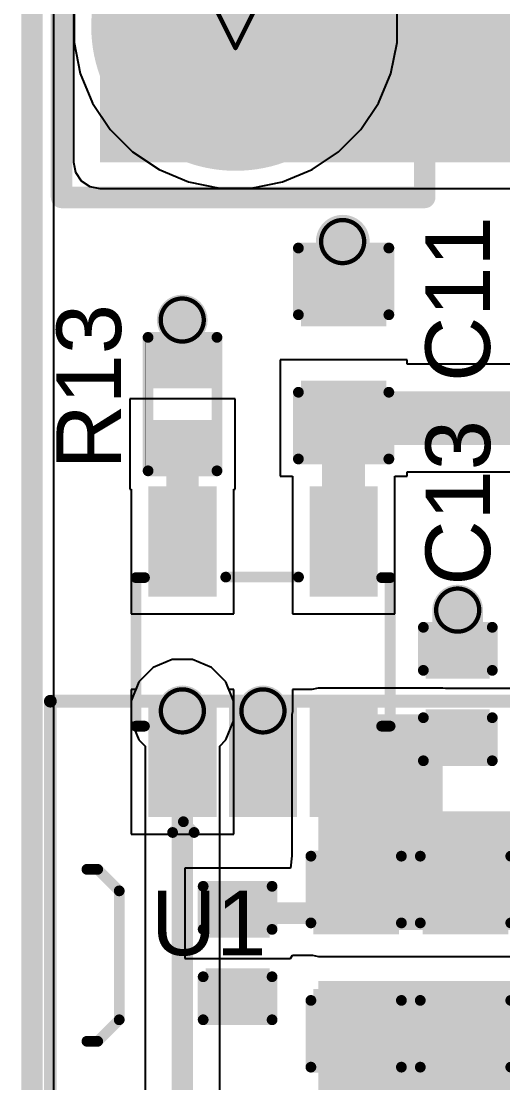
# Model space of a CAD drawing. Header units: inches. Extents: x -46 to 312, y 0 to 111.
# Drawn here: x -44.13 to -38.45, y 6.45 to 18.97 of the extents above; entities that cross this region are included whole.
import ezdxf

# ---------------------------------------------------------------- set-up
doc = ezdxf.new("R2010")
doc.units = ezdxf.units.IN
for name, color, linetype in [('Board Outline', 216, 'Continuous'), ('Bottom Layer', 5, 'Continuous'), ('Bottom Overlay', 54, 'Continuous'), ('Bottom Solder', 6, 'Continuous'), ('Drill Drawing', 1, 'Continuous'), ('Multi-Layer', 9, 'Continuous'), ('Pad Holes', 156, 'Continuous'), ('Top Layer', 1, 'Continuous'), ('Top Overlay', 2, 'Continuous'), ('Top Paste', 8, 'Continuous'), ('Top Solder', 216, 'Continuous'), ('Via Holes', 16, 'Continuous')]:
    doc.layers.add(name, color=color, linetype=linetype)
doc.styles.add('Arial', font='', dxfattribs={"height": 0.2})
doc.styles.get('Arial').set_extended_font_data('Arial')

# ---------------------------------------------------------------- blocks, each defined once
blk = doc.blocks.new('C___0603_19')
at = {"layer": 'Top Layer'}
for points in [[(-0.3809999999999999, 0.4445), (-0.3809999999999999, -0.4445), (-1.143, -0.4445), (-1.143, 0.4445)], [(1.143, 0.4445), (1.143, -0.4445), (0.3809999999999999, -0.4445), (0.3809999999999999, 0.4445)]]:
    blk.add_hatch(color=1, dxfattribs=at).paths.add_polyline_path(points)
at = {"layer": 'Top Paste'}
for points in [[(-0.3809999999999999, 0.4445), (-0.3809999999999999, -0.4445), (-1.143, -0.4445), (-1.143, 0.4445)], [(1.143, 0.4445), (1.143, -0.4445), (0.3809999999999999, -0.4445), (0.3809999999999999, 0.4445)]]:
    blk.add_hatch(color=8, dxfattribs=at).paths.add_polyline_path(points)
at = {"layer": 'Top Solder'}
for points in [[(-0.3210001199999999, 0.50449988), (-0.3210001199999999, -0.50449988), (-1.20299988, -0.50449988), (-1.20299988, 0.50449988)], [(1.20299988, 0.50449988), (1.20299988, -0.50449988), (0.3210001199999999, -0.50449988), (0.3210001199999999, 0.50449988)]]:
    blk.add_hatch(color=216, dxfattribs=at).paths.add_polyline_path(points)
at = {"layer": 'Top Overlay'}
for points in [[(-1.2446, 0.5334, 0.127, 0.127, 0), (-0.4571999999999999, 0.5334, 0.127, 0.127, 0)], [(-1.2446, 0.5334, 0.127, 0.127, 0), (-1.2446, -0.5334, 0.127, 0.127, 0)], [(0.4571999999999999, 0.5334, 0.127, 0.127, 0), (1.2446, 0.5334, 0.127, 0.127, 0)], [(1.2446, 0.5334, 0.127, 0.127, 0), (1.2446, -0.5334, 0.127, 0.127, 0)], [(-1.2446, -0.5334, 0.127, 0.127, 0), (-0.4571999999999999, -0.5334, 0.127, 0.127, 0)], [(0.4571999999999999, -0.5334, 0.127, 0.127, 0), (1.2446, -0.5334, 0.127, 0.127, 0)]]:
    blk.add_lwpolyline(points, format="xyseb", dxfattribs=at)
for points in [[(-1.27635, 0.5334, 0.0635, 0.0635, 1), (-1.21285, 0.5334, 0.0635, 0.0635, 1)], [(-1.27635, 0.5334, 0.0635, 0.0635, 1), (-1.21285, 0.5334, 0.0635, 0.0635, 1)], [(-0.4889499999999999, 0.5334, 0.0635, 0.0635, 1), (-0.42545, 0.5334, 0.0635, 0.0635, 1)], [(0.42545, 0.5334, 0.0635, 0.0635, 1), (0.4889499999999999, 0.5334, 0.0635, 0.0635, 1)], [(1.21285, 0.5334, 0.0635, 0.0635, 1), (1.27635, 0.5334, 0.0635, 0.0635, 1)], [(1.21285, 0.5334, 0.0635, 0.0635, 1), (1.27635, 0.5334, 0.0635, 0.0635, 1)], [(-1.27635, -0.5334, 0.0635, 0.0635, 1), (-1.21285, -0.5334, 0.0635, 0.0635, 1)], [(-1.27635, -0.5334, 0.0635, 0.0635, 1), (-1.21285, -0.5334, 0.0635, 0.0635, 1)], [(-0.4889499999999999, -0.5334, 0.0635, 0.0635, 1), (-0.42545, -0.5334, 0.0635, 0.0635, 1)], [(0.42545, -0.5334, 0.0635, 0.0635, 1), (0.4889499999999999, -0.5334, 0.0635, 0.0635, 1)], [(1.21285, -0.5334, 0.0635, 0.0635, 1), (1.27635, -0.5334, 0.0635, 0.0635, 1)], [(1.21285, -0.5334, 0.0635, 0.0635, 1), (1.27635, -0.5334, 0.0635, 0.0635, 1)]]:
    blk.add_lwpolyline(points, format="xyseb", close=True, dxfattribs=at)
blk = doc.blocks.new('R___0402_38')
at = {"layer": 'Top Layer'}
for points in [[(-0.6985, -0.3175), (-0.6985, 0.3174999999999999), (-0.2413000000000001, 0.3175), (-0.2412999999999999, -0.3174999999999999)], [(0.2413000000000001, -0.3175), (0.2412999999999999, 0.3174999999999999), (0.6985, 0.3175), (0.6985, -0.3174999999999999)]]:
    blk.add_hatch(color=1, dxfattribs=at).paths.add_polyline_path(points)
at = {"layer": 'Top Paste'}
for points in [[(-0.6985, -0.3175), (-0.6985, 0.3174999999999999), (-0.2413000000000001, 0.3175), (-0.2412999999999999, -0.3174999999999999)], [(0.2413000000000001, -0.3175), (0.2412999999999999, 0.3174999999999999), (0.6985, 0.3175), (0.6985, -0.3174999999999999)]]:
    blk.add_hatch(color=8, dxfattribs=at).paths.add_polyline_path(points)
at = {"layer": 'Top Solder'}
for points in [[(-0.75350116, -0.3725011600000001), (-0.75350116, 0.3725011599999999), (-0.18629884, 0.3725011600000001), (-0.1862988399999999, -0.3725011599999999)], [(0.18629884, -0.3725011600000001), (0.1862988399999999, 0.3725011599999999), (0.75350116, 0.3725011600000001), (0.75350116, -0.3725011599999999)]]:
    blk.add_hatch(color=216, dxfattribs=at).paths.add_polyline_path(points)
at = {"layer": 'Top Overlay'}
for points in [[(-0.7874, -0.4064, 0.127, 0.127, 0), (-0.7874, 0.4064, 0.127, 0.127, 0)], [(0.7874, 0.4064, 0.127, 0.127, 0), (-0.7874, 0.4064, 0.127, 0.127, 0)], [(0.7874, -0.4064, 0.127, 0.127, 0), (0.7874, 0.4064, 0.127, 0.127, 0)], [(0.7874, -0.4064, 0.127, 0.127, 0), (-0.7874, -0.4064, 0.127, 0.127, 0)], [(0.8128, -0.4318, 0.0032258, 0.0032258, 0), (-0.8128, -0.4318, 0.0032258, 0.0032258, 0)]]:
    blk.add_lwpolyline(points, format="xyseb", dxfattribs=at)
for points in [[(-0.8191499999999999, 0.4064, 0.0635, 0.0635, 1), (-0.7556499999999999, 0.4064, 0.0635, 0.0635, 1)], [(-0.8191499999999999, 0.4064, 0.0635, 0.0635, 1), (-0.7556499999999999, 0.4064, 0.0635, 0.0635, 1)], [(0.7556499999999999, 0.4064, 0.0635, 0.0635, 1), (0.8191499999999999, 0.4064, 0.0635, 0.0635, 1)], [(0.7556499999999999, 0.4064, 0.0635, 0.0635, 1), (0.8191499999999999, 0.4064, 0.0635, 0.0635, 1)], [(-0.8191499999999999, -0.4064, 0.0635, 0.0635, 1), (-0.7556499999999999, -0.4064, 0.0635, 0.0635, 1)], [(-0.8191499999999999, -0.4064, 0.0635, 0.0635, 1), (-0.7556499999999999, -0.4064, 0.0635, 0.0635, 1)], [(0.7556499999999999, -0.4064, 0.0635, 0.0635, 1), (0.8191499999999999, -0.4064, 0.0635, 0.0635, 1)], [(0.7556499999999999, -0.4064, 0.0635, 0.0635, 1), (0.8191499999999999, -0.4064, 0.0635, 0.0635, 1)], [(-0.81360518, -0.4318, 0.0016129, 0.0016129, 1), (-0.8119948199999999, -0.4318, 0.0016129, 0.0016129, 1)], [(0.8119948199999999, -0.4318, 0.0016129, 0.0016129, 1), (0.81360518, -0.4318, 0.0016129, 0.0016129, 1)]]:
    blk.add_lwpolyline(points, format="xyseb", close=True, dxfattribs=at)
blk = doc.blocks.new('T__H____T____P______3_7___D_____6________54')
at = {"layer": 'Bottom Layer'}
h = blk.add_hatch(color=5, dxfattribs=at)
edge = h.paths.add_edge_path()
edge.add_arc((0, 0), 1.59999934, 0, 360)
h = blk.add_hatch(color=5, dxfattribs=at)
edge = h.paths.add_edge_path()
edge.add_arc((5.00000016, 0), 1.59999934, 0, 360)
at = {"layer": 'Bottom Solder'}
h = blk.add_hatch(color=6, dxfattribs=at)
edge = h.paths.add_edge_path()
edge.add_arc((0, 0), 1.70159934, 0, 360)
h = blk.add_hatch(color=6, dxfattribs=at)
edge = h.paths.add_edge_path()
edge.add_arc((5.00000016, 0), 1.70159934, 0, 360)
at = {"layer": 'Multi-Layer'}
h = blk.add_hatch(color=9, dxfattribs=at)
edge = h.paths.add_edge_path()
edge.add_arc((0, 0), 1.59999934, 0, 360)
h = blk.add_hatch(color=9, dxfattribs=at)
edge = h.paths.add_edge_path()
edge.add_arc((5.00000016, 0), 1.59999934, 0, 360)
at = {"layer": 'Pad Holes'}
h = blk.add_hatch(color=7, dxfattribs=at)
edge = h.paths.add_edge_path()
edge.add_arc((0, 0), 1.00000054, 0, 360)
h = blk.add_hatch(color=7, dxfattribs=at)
edge = h.paths.add_edge_path()
edge.add_arc((5.00000016, 0), 1.00000054, 0, 360)
at = {"layer": 'Top Layer'}
h = blk.add_hatch(color=1, dxfattribs=at)
edge = h.paths.add_edge_path()
edge.add_arc((0, 0), 1.59999934, 0, 360)
h = blk.add_hatch(color=1, dxfattribs=at)
edge = h.paths.add_edge_path()
edge.add_arc((5.00000016, 0), 1.59999934, 0, 360)
at = {"layer": 'Top Solder'}
h = blk.add_hatch(color=216, dxfattribs=at)
edge = h.paths.add_edge_path()
edge.add_arc((0, 0), 1.70159934, 0, 360)
h = blk.add_hatch(color=216, dxfattribs=at)
edge = h.paths.add_edge_path()
edge.add_arc((5.00000016, 0), 1.70159934, 0, 360)
blk = doc.blocks.new('PH_2AW_B_56')
at = {"layer": 'Bottom Layer'}
blk.add_hatch(color=5, dxfattribs=at).paths.add_polyline_path([(-1.6999966, 0.6999985999999999), (-0.2999994, 0.6999985999999999), (-0.2999994, -0.6999985999999999), (-1.6999966, -0.6999985999999999)])
h = blk.add_hatch(color=5, dxfattribs=at)
edge = h.paths.add_edge_path()
edge.add_arc((0.999998, 0), 0.6999985999999999, 0, 360)
at = {"layer": 'Bottom Solder'}
blk.add_hatch(color=6, dxfattribs=at).paths.add_polyline_path([(-1.7500092, 0.7500111999999999), (-0.2499868, 0.7500111999999999), (-0.2499868, -0.7500111999999999), (-1.7500092, -0.7500111999999999)])
h = blk.add_hatch(color=6, dxfattribs=at)
edge = h.paths.add_edge_path()
edge.add_arc((0.999998, 0), 0.7500111999999999, 0, 360)
at = {"layer": 'Multi-Layer'}
blk.add_hatch(color=9, dxfattribs=at).paths.add_polyline_path([(-1.6999966, 0.6999985999999999), (-0.2999994, 0.6999985999999999), (-0.2999994, -0.6999985999999999), (-1.6999966, -0.6999985999999999)])
h = blk.add_hatch(color=9, dxfattribs=at)
edge = h.paths.add_edge_path()
edge.add_arc((0.999998, 0), 0.6999985999999999, 0, 360)
at = {"layer": 'Pad Holes'}
h = blk.add_hatch(color=7, dxfattribs=at)
edge = h.paths.add_edge_path()
edge.add_arc((-0.999998, 0), 0.4249928, 0, 360)
h = blk.add_hatch(color=7, dxfattribs=at)
edge = h.paths.add_edge_path()
edge.add_arc((0.999998, 0), 0.4249928, 0, 360)
at = {"layer": 'Top Layer'}
blk.add_hatch(color=1, dxfattribs=at).paths.add_polyline_path([(-1.6999966, 0.6999985999999999), (-0.2999994, 0.6999985999999999), (-0.2999994, -0.6999985999999999), (-1.6999966, -0.6999985999999999)])
h = blk.add_hatch(color=1, dxfattribs=at)
edge = h.paths.add_edge_path()
edge.add_arc((0.999998, 0), 0.6999985999999999, 0, 360)
at = {"layer": 'Top Solder'}
blk.add_hatch(color=216, dxfattribs=at).paths.add_polyline_path([(-1.7500092, 0.7500111999999999), (-0.2499868, 0.7500111999999999), (-0.2499868, -0.7500111999999999), (-1.7500092, -0.7500111999999999)])
h = blk.add_hatch(color=216, dxfattribs=at)
edge = h.paths.add_edge_path()
edge.add_arc((0.999998, 0), 0.7500111999999999, 0, 360)
at = {"layer": 'Bottom Overlay'}
for points in [[(-2.999994, -6.400012599999999, 0.1500124, 0.1500124, 0), (-2.999994, -0.3999992, 0.1500124, 0.1500124, 0)], [(-2.1999956, -0.3999992, 0.1500124, 0.1500124, 0), (-2.999994, -0.3999992, 0.1500124, 0.1500124, 0)], [(2.999994, -0.3999992, 0.1500124, 0.1500124, 0), (2.1999956, -0.3999738, 0.1500124, 0.1500124, 0)], [(2.999994, -6.400012599999999, 0.1500124, 0.1500124, 0), (2.999994, -0.3999992, 0.1500124, 0.1500124, 0)], [(-1.016, -5.842, 0.127, 0.127, 0), (-0.7619999999999999, -5.588, 0.127, 0.127, 0)], [(0.7590231199999999, -5.588, 0.127, 0.127, 0), (-0.7619999999999999, -5.588, 0.127, 0.127, 0)], [(1.01302312, -5.842, 0.127, 0.127, 0), (0.7590231199999999, -5.588, 0.127, 0.127, 0)], [(-1.016, -5.968999999999999, 0.127, 0.127, 0), (-1.016, -5.842, 0.127, 0.127, 0)], [(1.01302312, -5.968999999999999, 0.127, 0.127, 0), (1.01302312, -5.842, 0.127, 0.127, 0)], [(2.999994, -6.400012599999999, 0.1500124, 0.1500124, 0), (-2.999994, -6.400012599999999, 0.1500124, 0.1500124, 0)]]:
    blk.add_lwpolyline(points, format="xyseb", dxfattribs=at)
for points in [[(-3.0374971, -0.3999992, 0.0750062, 0.0750062, 1), (-2.9624909, -0.3999992, 0.0750062, 0.0750062, 1)], [(-3.0374971, -0.3999992, 0.0750062, 0.0750062, 1), (-2.9624909, -0.3999992, 0.0750062, 0.0750062, 1)], [(-2.2374987, -0.3999992, 0.0750062, 0.0750062, 1), (-2.1624925, -0.3999992, 0.0750062, 0.0750062, 1)], [(2.1624925, -0.3999738, 0.0750062, 0.0750062, 1), (2.2374987, -0.3999738, 0.0750062, 0.0750062, 1)], [(2.9624909, -0.3999992, 0.0750062, 0.0750062, 1), (3.0374971, -0.3999992, 0.0750062, 0.0750062, 1)], [(2.9624909, -0.3999992, 0.0750062, 0.0750062, 1), (3.0374971, -0.3999992, 0.0750062, 0.0750062, 1)], [(-0.79375, -5.588, 0.0635, 0.0635, 1), (-0.73025, -5.588, 0.0635, 0.0635, 1)], [(-0.79375, -5.588, 0.0635, 0.0635, 1), (-0.73025, -5.588, 0.0635, 0.0635, 1)], [(0.72727312, -5.588, 0.0635, 0.0635, 1), (0.7907731199999999, -5.588, 0.0635, 0.0635, 1)], [(0.72727312, -5.588, 0.0635, 0.0635, 1), (0.7907731199999999, -5.588, 0.0635, 0.0635, 1)], [(-1.04775, -5.842, 0.0635, 0.0635, 1), (-0.98425, -5.842, 0.0635, 0.0635, 1)], [(-1.04775, -5.842, 0.0635, 0.0635, 1), (-0.98425, -5.842, 0.0635, 0.0635, 1)], [(0.98127312, -5.842, 0.0635, 0.0635, 1), (1.04477312, -5.842, 0.0635, 0.0635, 1)], [(0.98127312, -5.842, 0.0635, 0.0635, 1), (1.04477312, -5.842, 0.0635, 0.0635, 1)], [(-1.04775, -5.968999999999999, 0.0635, 0.0635, 1), (-0.98425, -5.968999999999999, 0.0635, 0.0635, 1)], [(0.98127312, -5.968999999999999, 0.0635, 0.0635, 1), (1.04477312, -5.968999999999999, 0.0635, 0.0635, 1)], [(-3.0374971, -6.400012599999999, 0.0750062, 0.0750062, 1), (-2.9624909, -6.400012599999999, 0.0750062, 0.0750062, 1)], [(-3.0374971, -6.400012599999999, 0.0750062, 0.0750062, 1), (-2.9624909, -6.400012599999999, 0.0750062, 0.0750062, 1)], [(2.9624909, -6.400012599999999, 0.0750062, 0.0750062, 1), (3.0374971, -6.400012599999999, 0.0750062, 0.0750062, 1)], [(2.9624909, -6.400012599999999, 0.0750062, 0.0750062, 1), (3.0374971, -6.400012599999999, 0.0750062, 0.0750062, 1)]]:
    blk.add_lwpolyline(points, format="xyseb", close=True, dxfattribs=at)
blk = doc.blocks.new('C___0402_80')
at = {"layer": 'Top Layer'}
for points in [[(-0.6985, -0.3175), (-0.6985, 0.3174999999999999), (-0.2413000000000001, 0.3175), (-0.2412999999999999, -0.3174999999999999)], [(0.2413000000000001, -0.3175), (0.2412999999999999, 0.3174999999999999), (0.6985, 0.3175), (0.6985, -0.3174999999999999)]]:
    blk.add_hatch(color=1, dxfattribs=at).paths.add_polyline_path(points)
at = {"layer": 'Top Paste'}
for points in [[(-0.6985, -0.3175), (-0.6985, 0.3174999999999999), (-0.2413000000000001, 0.3175), (-0.2412999999999999, -0.3174999999999999)], [(0.2413000000000001, -0.3175), (0.2412999999999999, 0.3174999999999999), (0.6985, 0.3175), (0.6985, -0.3174999999999999)]]:
    blk.add_hatch(color=8, dxfattribs=at).paths.add_polyline_path(points)
at = {"layer": 'Top Solder'}
for points in [[(-0.7584998799999999, -0.3774998800000001), (-0.7584998799999999, 0.3774998799999999), (-0.1813001200000001, 0.3774998800000001), (-0.1813001199999999, -0.3774998799999999)], [(0.1813001200000001, -0.3774998800000001), (0.1813001199999999, 0.3774998799999999), (0.7584998799999999, 0.3774998800000001), (0.7584998799999999, -0.3774998799999999)]]:
    blk.add_hatch(color=216, dxfattribs=at).paths.add_polyline_path(points)
at = {"layer": 'Top Overlay'}
for points in [[(-0.2794, 0.4064, 0.127, 0.127, 0), (-0.7874, 0.4064, 0.127, 0.127, 0)], [(-0.7874, -0.4064, 0.127, 0.127, 0), (-0.7874, 0.4064, 0.127, 0.127, 0)], [(0.7874, 0.4064, 0.127, 0.127, 0), (0.2794, 0.4064, 0.127, 0.127, 0)], [(0.7874, -0.4064, 0.127, 0.127, 0), (0.7874, 0.4064, 0.127, 0.127, 0)], [(-0.2794, -0.4064, 0.127, 0.127, 0), (-0.7874, -0.4064, 0.127, 0.127, 0)], [(0.7874, -0.4064, 0.127, 0.127, 0), (0.2794, -0.4064, 0.127, 0.127, 0)]]:
    blk.add_lwpolyline(points, format="xyseb", dxfattribs=at)
for points in [[(-0.8191499999999999, 0.4064, 0.0635, 0.0635, 1), (-0.7556499999999999, 0.4064, 0.0635, 0.0635, 1)], [(-0.8191499999999999, 0.4064, 0.0635, 0.0635, 1), (-0.7556499999999999, 0.4064, 0.0635, 0.0635, 1)], [(-0.31115, 0.4064, 0.0635, 0.0635, 1), (-0.24765, 0.4064, 0.0635, 0.0635, 1)], [(0.24765, 0.4064, 0.0635, 0.0635, 1), (0.31115, 0.4064, 0.0635, 0.0635, 1)], [(0.7556499999999999, 0.4064, 0.0635, 0.0635, 1), (0.8191499999999999, 0.4064, 0.0635, 0.0635, 1)], [(0.7556499999999999, 0.4064, 0.0635, 0.0635, 1), (0.8191499999999999, 0.4064, 0.0635, 0.0635, 1)], [(-0.8191499999999999, -0.4064, 0.0635, 0.0635, 1), (-0.7556499999999999, -0.4064, 0.0635, 0.0635, 1)], [(-0.8191499999999999, -0.4064, 0.0635, 0.0635, 1), (-0.7556499999999999, -0.4064, 0.0635, 0.0635, 1)], [(-0.31115, -0.4064, 0.0635, 0.0635, 1), (-0.24765, -0.4064, 0.0635, 0.0635, 1)], [(0.24765, -0.4064, 0.0635, 0.0635, 1), (0.31115, -0.4064, 0.0635, 0.0635, 1)], [(0.7556499999999999, -0.4064, 0.0635, 0.0635, 1), (0.8191499999999999, -0.4064, 0.0635, 0.0635, 1)], [(0.7556499999999999, -0.4064, 0.0635, 0.0635, 1), (0.8191499999999999, -0.4064, 0.0635, 0.0635, 1)]]:
    blk.add_lwpolyline(points, format="xyseb", close=True, dxfattribs=at)
blk = doc.blocks.new('C___0603_81')
at = {"layer": 'Top Layer'}
for points in [[(-0.3809999999999999, 0.4445), (-0.3809999999999999, -0.4445), (-1.143, -0.4445), (-1.143, 0.4445)], [(1.143, 0.4445), (1.143, -0.4445), (0.3809999999999999, -0.4445), (0.3809999999999999, 0.4445)]]:
    blk.add_hatch(color=1, dxfattribs=at).paths.add_polyline_path(points)
at = {"layer": 'Top Paste'}
for points in [[(-0.3809999999999999, 0.4445), (-0.3809999999999999, -0.4445), (-1.143, -0.4445), (-1.143, 0.4445)], [(1.143, 0.4445), (1.143, -0.4445), (0.3809999999999999, -0.4445), (0.3809999999999999, 0.4445)]]:
    blk.add_hatch(color=8, dxfattribs=at).paths.add_polyline_path(points)
at = {"layer": 'Top Solder'}
for points in [[(-0.3210001199999999, 0.50449988), (-0.3210001199999999, -0.50449988), (-1.20299988, -0.50449988), (-1.20299988, 0.50449988)], [(1.20299988, 0.50449988), (1.20299988, -0.50449988), (0.3210001199999999, -0.50449988), (0.3210001199999999, 0.50449988)]]:
    blk.add_hatch(color=216, dxfattribs=at).paths.add_polyline_path(points)
at = {"layer": 'Top Overlay'}
for points in [[(-1.2446, 0.5334, 0.127, 0.127, 0), (-1.2446, -0.5334, 0.127, 0.127, 0)], [(-1.2446, 0.5334, 0.127, 0.127, 0), (-0.4571999999999999, 0.5334, 0.127, 0.127, 0)], [(0.4571999999999999, 0.5334, 0.127, 0.127, 0), (1.2446, 0.5334, 0.127, 0.127, 0)], [(1.2446, 0.5334, 0.127, 0.127, 0), (1.2446, -0.5334, 0.127, 0.127, 0)], [(-1.2446, -0.5334, 0.127, 0.127, 0), (-0.4571999999999999, -0.5334, 0.127, 0.127, 0)], [(0.4571999999999999, -0.5334, 0.127, 0.127, 0), (1.2446, -0.5334, 0.127, 0.127, 0)]]:
    blk.add_lwpolyline(points, format="xyseb", dxfattribs=at)
for points in [[(-1.27635, 0.5334, 0.0635, 0.0635, 1), (-1.21285, 0.5334, 0.0635, 0.0635, 1)], [(-1.27635, 0.5334, 0.0635, 0.0635, 1), (-1.21285, 0.5334, 0.0635, 0.0635, 1)], [(-0.4889499999999999, 0.5334, 0.0635, 0.0635, 1), (-0.42545, 0.5334, 0.0635, 0.0635, 1)], [(0.42545, 0.5334, 0.0635, 0.0635, 1), (0.4889499999999999, 0.5334, 0.0635, 0.0635, 1)], [(1.21285, 0.5334, 0.0635, 0.0635, 1), (1.27635, 0.5334, 0.0635, 0.0635, 1)], [(1.21285, 0.5334, 0.0635, 0.0635, 1), (1.27635, 0.5334, 0.0635, 0.0635, 1)], [(-1.27635, -0.5334, 0.0635, 0.0635, 1), (-1.21285, -0.5334, 0.0635, 0.0635, 1)], [(-1.27635, -0.5334, 0.0635, 0.0635, 1), (-1.21285, -0.5334, 0.0635, 0.0635, 1)], [(-0.4889499999999999, -0.5334, 0.0635, 0.0635, 1), (-0.42545, -0.5334, 0.0635, 0.0635, 1)], [(0.42545, -0.5334, 0.0635, 0.0635, 1), (0.4889499999999999, -0.5334, 0.0635, 0.0635, 1)], [(1.21285, -0.5334, 0.0635, 0.0635, 1), (1.27635, -0.5334, 0.0635, 0.0635, 1)], [(1.21285, -0.5334, 0.0635, 0.0635, 1), (1.27635, -0.5334, 0.0635, 0.0635, 1)]]:
    blk.add_lwpolyline(points, format="xyseb", close=True, dxfattribs=at)
blk = doc.blocks.new('C___0603_82')
at = {"layer": 'Top Layer'}
for points in [[(-0.3809999999999999, 0.4445), (-0.3809999999999999, -0.4445), (-1.143, -0.4445), (-1.143, 0.4445)], [(1.143, 0.4445), (1.143, -0.4445), (0.3809999999999999, -0.4445), (0.3809999999999999, 0.4445)]]:
    blk.add_hatch(color=1, dxfattribs=at).paths.add_polyline_path(points)
at = {"layer": 'Top Paste'}
for points in [[(-0.3809999999999999, 0.4445), (-0.3809999999999999, -0.4445), (-1.143, -0.4445), (-1.143, 0.4445)], [(1.143, 0.4445), (1.143, -0.4445), (0.3809999999999999, -0.4445), (0.3809999999999999, 0.4445)]]:
    blk.add_hatch(color=8, dxfattribs=at).paths.add_polyline_path(points)
at = {"layer": 'Top Solder'}
for points in [[(-0.3210001199999999, 0.50449988), (-0.3210001199999999, -0.50449988), (-1.20299988, -0.50449988), (-1.20299988, 0.50449988)], [(1.20299988, 0.50449988), (1.20299988, -0.50449988), (0.3210001199999999, -0.50449988), (0.3210001199999999, 0.50449988)]]:
    blk.add_hatch(color=216, dxfattribs=at).paths.add_polyline_path(points)
at = {"layer": 'Top Overlay'}
for points in [[(-1.2446, -0.5334, 0.127, 0.127, 0), (-1.2446, 0.5334, 0.127, 0.127, 0)], [(-0.4571999999999999, 0.5334, 0.127, 0.127, 0), (-1.2446, 0.5334, 0.127, 0.127, 0)], [(1.2446, 0.5334, 0.127, 0.127, 0), (0.4571999999999999, 0.5334, 0.127, 0.127, 0)], [(1.2446, -0.5334, 0.127, 0.127, 0), (1.2446, 0.5334, 0.127, 0.127, 0)], [(-0.4571999999999999, -0.5334, 0.127, 0.127, 0), (-1.2446, -0.5334, 0.127, 0.127, 0)], [(1.2446, -0.5334, 0.127, 0.127, 0), (0.4571999999999999, -0.5334, 0.127, 0.127, 0)]]:
    blk.add_lwpolyline(points, format="xyseb", dxfattribs=at)
for points in [[(-1.27635, 0.5334, 0.0635, 0.0635, 1), (-1.21285, 0.5334, 0.0635, 0.0635, 1)], [(-1.27635, 0.5334, 0.0635, 0.0635, 1), (-1.21285, 0.5334, 0.0635, 0.0635, 1)], [(-0.4889499999999999, 0.5334, 0.0635, 0.0635, 1), (-0.42545, 0.5334, 0.0635, 0.0635, 1)], [(0.42545, 0.5334, 0.0635, 0.0635, 1), (0.4889499999999999, 0.5334, 0.0635, 0.0635, 1)], [(1.21285, 0.5334, 0.0635, 0.0635, 1), (1.27635, 0.5334, 0.0635, 0.0635, 1)], [(1.21285, 0.5334, 0.0635, 0.0635, 1), (1.27635, 0.5334, 0.0635, 0.0635, 1)], [(-1.27635, -0.5334, 0.0635, 0.0635, 1), (-1.21285, -0.5334, 0.0635, 0.0635, 1)], [(-1.27635, -0.5334, 0.0635, 0.0635, 1), (-1.21285, -0.5334, 0.0635, 0.0635, 1)], [(-0.4889499999999999, -0.5334, 0.0635, 0.0635, 1), (-0.42545, -0.5334, 0.0635, 0.0635, 1)], [(0.42545, -0.5334, 0.0635, 0.0635, 1), (0.4889499999999999, -0.5334, 0.0635, 0.0635, 1)], [(1.21285, -0.5334, 0.0635, 0.0635, 1), (1.27635, -0.5334, 0.0635, 0.0635, 1)], [(1.21285, -0.5334, 0.0635, 0.0635, 1), (1.27635, -0.5334, 0.0635, 0.0635, 1)]]:
    blk.add_lwpolyline(points, format="xyseb", close=True, dxfattribs=at)
blk = doc.blocks.new('SOT_23_5_85')
at = {"layer": 'Top Layer'}
for points in [[(-1.85000011, 1.25000004), (-0.74999977, 1.25000004), (-0.74999977, 0.65000124), (-1.85000011, 0.65000124)], [(0.74999977, 1.25000004), (1.85000011, 1.25000004), (1.85000011, 0.65000124), (0.74999977, 0.65000124)], [(-1.85000011, 0.2999994), (-0.74999977, 0.2999994), (-0.74999977, -0.2999994), (-1.85000011, -0.2999994)], [(-1.85000011, -0.65000124), (-0.74999977, -0.65000124), (-0.74999977, -1.25000004), (-1.85000011, -1.25000004)], [(0.74999977, -0.65000124), (1.85000011, -0.65000124), (1.85000011, -1.25000004), (0.74999977, -1.25000004)]]:
    blk.add_hatch(color=1, dxfattribs=at).paths.add_polyline_path(points)
at = {"layer": 'Top Paste'}
for points in [[(-1.85000011, 1.25000004), (-0.74999977, 1.25000004), (-0.74999977, 0.65000124), (-1.85000011, 0.65000124)], [(0.74999977, 1.25000004), (1.85000011, 1.25000004), (1.85000011, 0.65000124), (0.74999977, 0.65000124)], [(-1.85000011, 0.2999994), (-0.74999977, 0.2999994), (-0.74999977, -0.2999994), (-1.85000011, -0.2999994)], [(-1.85000011, -0.65000124), (-0.74999977, -0.65000124), (-0.74999977, -1.25000004), (-1.85000011, -1.25000004)], [(0.74999977, -0.65000124), (1.85000011, -0.65000124), (1.85000011, -1.25000004), (0.74999977, -1.25000004)]]:
    blk.add_hatch(color=8, dxfattribs=at).paths.add_polyline_path(points)
at = {"layer": 'Top Solder'}
for points in [[(-1.95160011, 1.35160004), (-0.6483997699999999, 1.35160004), (-0.6483997699999999, 0.54840124), (-1.95160011, 0.54840124)], [(0.6483997699999999, 1.35160004), (1.95160011, 1.35160004), (1.95160011, 0.54840124), (0.6483997699999999, 0.54840124)], [(-1.95160011, 0.4015993999999999), (-0.6483997699999999, 0.4015993999999999), (-0.6483997699999999, -0.4015993999999999), (-1.95160011, -0.4015993999999999)], [(-1.95160011, -0.54840124), (-0.6483997699999999, -0.54840124), (-0.6483997699999999, -1.35160004), (-1.95160011, -1.35160004)], [(0.6483997699999999, -0.54840124), (1.95160011, -0.54840124), (1.95160011, -1.35160004), (0.6483997699999999, -1.35160004)]]:
    blk.add_hatch(color=216, dxfattribs=at).paths.add_polyline_path(points)
at = {"layer": 'Top Overlay'}
for points in [[(-0.87900256, 1.4986, 0.127, 0.127, 0), (0.8735974400000001, 1.4986, 0.127, 0.127, 0)], [(-0.87900256, 1.4986, 0.127, 0.127, 0), (-0.87900256, 1.3986002, 0.127, 0.127, 0)], [(0.8735974400000001, 1.4986, 0.127, 0.127, 0), (0.8735974400000001, 1.3986002, 0.127, 0.127, 0)], [(-2.1336, 1.0668, 0.127, 0.127, 0), (-2.0066, 0.9397999999999999, 0.127, 0.127, 0)], [(-2.1336, 1.0668, 0.127, 0.127, 0), (-2.1336, 0.8128, 0.127, 0.127, 0)], [(-2.0066, 0.9397999999999999, 0.127, 0.127, 0), (-2.1336, 0.8128, 0.127, 0.127, 0)], [(0.88000078, 0.43999912, 0.127, 0.127, 0), (0.88000078, -0.41800018, 0.127, 0.127, 0)], [(-0.87900256, -1.3986002, 0.127, 0.127, 0), (-0.87900256, -1.4986, 0.127, 0.127, 0)], [(0.8735974400000001, -1.3986002, 0.127, 0.127, 0), (0.8735974400000001, -1.4986, 0.127, 0.127, 0)], [(-0.87900256, -1.4986, 0.127, 0.127, 0), (0.8735974400000001, -1.4986, 0.127, 0.127, 0)]]:
    blk.add_lwpolyline(points, format="xyseb", dxfattribs=at)
for points in [[(-0.9107525599999998, 1.4986, 0.0635, 0.0635, 1), (-0.8472525599999999, 1.4986, 0.0635, 0.0635, 1)], [(-0.9107525599999998, 1.4986, 0.0635, 0.0635, 1), (-0.8472525599999999, 1.4986, 0.0635, 0.0635, 1)], [(0.84184744, 1.4986, 0.0635, 0.0635, 1), (0.9053474399999999, 1.4986, 0.0635, 0.0635, 1)], [(0.84184744, 1.4986, 0.0635, 0.0635, 1), (0.9053474399999999, 1.4986, 0.0635, 0.0635, 1)], [(-0.9107525599999998, 1.3986002, 0.0635, 0.0635, 1), (-0.8472525599999999, 1.3986002, 0.0635, 0.0635, 1)], [(0.84184744, 1.3986002, 0.0635, 0.0635, 1), (0.9053474399999999, 1.3986002, 0.0635, 0.0635, 1)], [(-2.16535, 1.0668, 0.0635, 0.0635, 1), (-2.10185, 1.0668, 0.0635, 0.0635, 1)], [(-2.16535, 1.0668, 0.0635, 0.0635, 1), (-2.10185, 1.0668, 0.0635, 0.0635, 1)], [(-2.03835, 0.9397999999999999, 0.0635, 0.0635, 1), (-1.97485, 0.9397999999999999, 0.0635, 0.0635, 1)], [(-2.03835, 0.9397999999999999, 0.0635, 0.0635, 1), (-1.97485, 0.9397999999999999, 0.0635, 0.0635, 1)], [(-2.16535, 0.8128, 0.0635, 0.0635, 1), (-2.10185, 0.8128, 0.0635, 0.0635, 1)], [(-2.16535, 0.8128, 0.0635, 0.0635, 1), (-2.10185, 0.8128, 0.0635, 0.0635, 1)], [(0.84825078, 0.43999912, 0.0635, 0.0635, 1), (0.91175078, 0.43999912, 0.0635, 0.0635, 1)], [(0.84825078, -0.41800018, 0.0635, 0.0635, 1), (0.91175078, -0.41800018, 0.0635, 0.0635, 1)], [(-0.9107525599999998, -1.3986002, 0.0635, 0.0635, 1), (-0.8472525599999999, -1.3986002, 0.0635, 0.0635, 1)], [(0.84184744, -1.3986002, 0.0635, 0.0635, 1), (0.9053474399999999, -1.3986002, 0.0635, 0.0635, 1)], [(-0.9107525599999998, -1.4986, 0.0635, 0.0635, 1), (-0.8472525599999999, -1.4986, 0.0635, 0.0635, 1)], [(-0.9107525599999998, -1.4986, 0.0635, 0.0635, 1), (-0.8472525599999999, -1.4986, 0.0635, 0.0635, 1)], [(0.84184744, -1.4986, 0.0635, 0.0635, 1), (0.9053474399999999, -1.4986, 0.0635, 0.0635, 1)], [(0.84184744, -1.4986, 0.0635, 0.0635, 1), (0.9053474399999999, -1.4986, 0.0635, 0.0635, 1)]]:
    blk.add_lwpolyline(points, format="xyseb", close=True, dxfattribs=at)
blk = doc.blocks.new('C___0402_98')
at = {"layer": 'Top Layer'}
for points in [[(-0.6985, -0.3175), (-0.6985, 0.3174999999999999), (-0.2413000000000001, 0.3175), (-0.2412999999999999, -0.3174999999999999)], [(0.2413000000000001, -0.3175), (0.2412999999999999, 0.3174999999999999), (0.6985, 0.3175), (0.6985, -0.3174999999999999)]]:
    blk.add_hatch(color=1, dxfattribs=at).paths.add_polyline_path(points)
at = {"layer": 'Top Paste'}
for points in [[(-0.6985, -0.3175), (-0.6985, 0.3174999999999999), (-0.2413000000000001, 0.3175), (-0.2412999999999999, -0.3174999999999999)], [(0.2413000000000001, -0.3175), (0.2412999999999999, 0.3174999999999999), (0.6985, 0.3175), (0.6985, -0.3174999999999999)]]:
    blk.add_hatch(color=8, dxfattribs=at).paths.add_polyline_path(points)
at = {"layer": 'Top Solder'}
for points in [[(-0.7584998799999999, -0.3774998800000001), (-0.7584998799999999, 0.3774998799999999), (-0.1813001200000001, 0.3774998800000001), (-0.1813001199999999, -0.3774998799999999)], [(0.1813001200000001, -0.3774998800000001), (0.1813001199999999, 0.3774998799999999), (0.7584998799999999, 0.3774998800000001), (0.7584998799999999, -0.3774998799999999)]]:
    blk.add_hatch(color=216, dxfattribs=at).paths.add_polyline_path(points)
at = {"layer": 'Top Overlay'}
for points in [[(-0.7874, 0.4064, 0.127, 0.127, 0), (-0.2794, 0.40640254, 0.127, 0.127, 0)], [(-0.7874, -0.4064, 0.127, 0.127, 0), (-0.7874, 0.4064, 0.127, 0.127, 0)], [(0.7874, 0.4064, 0.127, 0.127, 0), (0.2794, 0.4064, 0.127, 0.127, 0)], [(0.7874, -0.4064, 0.127, 0.127, 0), (0.7874, 0.4064, 0.127, 0.127, 0)], [(-0.2794, -0.40640254, 0.127, 0.127, 0), (-0.7874, -0.4064, 0.127, 0.127, 0)], [(0.7874, -0.4064, 0.127, 0.127, 0), (0.2794, -0.4064, 0.127, 0.127, 0)]]:
    blk.add_lwpolyline(points, format="xyseb", dxfattribs=at)
for points in [[(-0.8191499999999999, 0.4064, 0.0635, 0.0635, 1), (-0.7556499999999999, 0.4064, 0.0635, 0.0635, 1)], [(-0.8191499999999999, 0.4064, 0.0635, 0.0635, 1), (-0.7556499999999999, 0.4064, 0.0635, 0.0635, 1)], [(-0.31115, 0.40640254, 0.0635, 0.0635, 1), (-0.24765, 0.40640254, 0.0635, 0.0635, 1)], [(0.24765, 0.4064, 0.0635, 0.0635, 1), (0.31115, 0.4064, 0.0635, 0.0635, 1)], [(0.7556499999999999, 0.4064, 0.0635, 0.0635, 1), (0.8191499999999999, 0.4064, 0.0635, 0.0635, 1)], [(0.7556499999999999, 0.4064, 0.0635, 0.0635, 1), (0.8191499999999999, 0.4064, 0.0635, 0.0635, 1)], [(-0.8191499999999999, -0.4064, 0.0635, 0.0635, 1), (-0.7556499999999999, -0.4064, 0.0635, 0.0635, 1)], [(-0.8191499999999999, -0.4064, 0.0635, 0.0635, 1), (-0.7556499999999999, -0.4064, 0.0635, 0.0635, 1)], [(-0.31115, -0.40640254, 0.0635, 0.0635, 1), (-0.24765, -0.40640254, 0.0635, 0.0635, 1)], [(0.24765, -0.4064, 0.0635, 0.0635, 1), (0.31115, -0.4064, 0.0635, 0.0635, 1)], [(0.7556499999999999, -0.4064, 0.0635, 0.0635, 1), (0.8191499999999999, -0.4064, 0.0635, 0.0635, 1)], [(0.7556499999999999, -0.4064, 0.0635, 0.0635, 1), (0.8191499999999999, -0.4064, 0.0635, 0.0635, 1)]]:
    blk.add_lwpolyline(points, format="xyseb", close=True, dxfattribs=at)

msp = doc.modelspace()

# ---------------------------------------------------------------- hatches: boundary and pattern name
at = {"layer": 'Bottom Layer'}
h = msp.add_hatch(color=5, dxfattribs=at)
edge = h.paths.add_edge_path()
edge.add_arc((-40.33683322, 16.3699317), 0.2999994, 0, 360)
h = msp.add_hatch(color=5, dxfattribs=at)
edge = h.paths.add_edge_path()
edge.add_arc((-42.22826707999999, 15.44446492), 0.2999994, 0, 360)
h = msp.add_hatch(color=5, dxfattribs=at)
edge = h.paths.add_edge_path()
edge.add_arc((-38.97992966, 12.02193176), 0.2999994, 0, 360)
h = msp.add_hatch(color=5, dxfattribs=at)
edge = h.paths.add_edge_path()
edge.add_arc((-42.22663385999999, 10.8327317), 0.2999994, 0, 360)
h = msp.add_hatch(color=5, dxfattribs=at)
edge = h.paths.add_edge_path()
edge.add_arc((-41.27663322, 10.8327317), 0.2999994, 0, 360)
at = {"layer": 'Top Layer'}
for points in [[(-43.19983232, 17.30694786), (-37.74621864, 17.30694786), (-37.74621864, 20.50695162), (-43.19983232, 20.50695162)], [(-39.28045484, 11.27300006), (-38.6815838, 11.27300006), (-38.6815838, 12.02192922), (-39.28045484, 12.02192922)], [(-40.62499876, 8.254999999999999), (-39.15535476, 8.254999999999999), (-39.15535476, 10.79039752), (-40.62499876, 10.79039752)], [(-40.62189995999999, 8.24723268), (-37.383466, 8.24723268), (-37.383466, 9.64722988), (-40.62189995999999, 9.64722988)], [(-40.62189995999999, 6.24723668), (-37.383466, 6.24723668), (-37.383466, 7.64723388), (-40.62189995999999, 7.64723388)]]:
    msp.add_hatch(color=1, dxfattribs=at).paths.add_polyline_path(points)
h = msp.add_hatch(color=1, dxfattribs=at)
edge = h.paths.add_edge_path()
edge.add_arc((-40.33683322, 16.3699317), 0.2999994, 0, 360)
h = msp.add_hatch(color=1, dxfattribs=at)
edge = h.paths.add_edge_path()
edge.add_arc((-42.22826707999999, 15.44446492), 0.2999994, 0, 360)
h = msp.add_hatch(color=1, dxfattribs=at)
edge = h.paths.add_edge_path()
edge.add_arc((-38.97992966, 12.02193176), 0.2999994, 0, 360)
h = msp.add_hatch(color=1, dxfattribs=at)
edge = h.paths.add_edge_path()
edge.add_arc((-42.22663385999999, 10.8327317), 0.2999994, 0, 360)
h = msp.add_hatch(color=1, dxfattribs=at)
edge = h.paths.add_edge_path()
edge.add_arc((-41.27663322, 10.8327317), 0.2999994, 0, 360)
at = {"layer": 'Via Holes'}
h = msp.add_hatch(color=7, dxfattribs=at)
edge = h.paths.add_edge_path()
edge.add_arc((-40.33683322, 16.3699317), 0.1499997, 0, 360)
h = msp.add_hatch(color=7, dxfattribs=at)
edge = h.paths.add_edge_path()
edge.add_arc((-42.22826707999999, 15.44446492), 0.1499997, 0, 360)
h = msp.add_hatch(color=7, dxfattribs=at)
edge = h.paths.add_edge_path()
edge.add_arc((-38.97992966, 12.02193176), 0.1499997, 0, 360)
h = msp.add_hatch(color=7, dxfattribs=at)
edge = h.paths.add_edge_path()
edge.add_arc((-42.22663385999999, 10.8327317), 0.1499997, 0, 360)
h = msp.add_hatch(color=7, dxfattribs=at)
edge = h.paths.add_edge_path()
edge.add_arc((-41.27663322, 10.8327317), 0.1499997, 0, 360)

# ---------------------------------------------------------------- linework, layer by layer
at = {"layer": 'Board Outline'}
msp.add_lwpolyline([(-44.0000009, 43.97461105999999, 0.254, 0.254, 0), (-43.99999836, 3.00003718, 0.254, 0.254, 0)], format="xyseb", dxfattribs=at)
at = {"layer": 'Bottom Layer'}
for p, q in [((-43.7410225, 3.00001432), (-43.7410352, 33.88315296)), ((-43.50462977999999, 19.09455668), (-43.50462977999999, 18.7193428)), ((-39.69503109999999, 18.7193428), (-39.69503109999999, 19.09455668)), ((-43.50462977999999, 18.7193428), (-43.43142951999999, 18.35133998)), ((-39.76823135999999, 18.35133998), (-39.69503109999999, 18.7193428)), ((-43.43142951999999, 18.35133998), (-43.28784332, 18.0046884)), ((-39.91181756, 18.0046884), (-39.76823135999999, 18.35133998)), ((-43.28784332, 18.0046884), (-43.07938552, 17.69271036)), ((-40.12027535999999, 17.69271036), (-39.91181756, 18.0046884)), ((-43.07938552, 17.69271036), (-42.81406982, 17.42739466)), ((-40.38559106, 17.42739466), (-40.12027535999999, 17.69271036)), ((-42.81406982, 17.42739466), (-42.50209178, 17.21893686)), ((-40.6975691, 17.21893686), (-40.38559106, 17.42739466)), ((-42.50209178, 17.21893686), (-42.1554402, 17.07535066)), ((-41.04422068, 17.07535066), (-40.6975691, 17.21893686)), ((-42.1554402, 17.07535066), (-41.78743738, 17.0021504)), ((-41.4122235, 17.0021504), (-41.04422068, 17.07535066)), ((-41.78743738, 17.0021504), (-41.4122235, 17.0021504)), ((-42.34693588, 11.4375311), (-42.56922652, 11.3454561)), ((-42.10633184, 11.4375311), (-42.34693588, 11.4375311)), ((-41.8840412, 11.3454561), (-42.10633184, 11.4375311)), ((-42.56922652, 11.3454561), (-42.73935826, 11.17532436)), ((-41.71390946, 11.17532436), (-41.8840412, 11.3454561)), ((-42.73935826, 11.17532436), (-42.83143326, 10.95303372)), ((-41.62183446, 10.95303372), (-41.71390946, 11.17532436)), ((-42.83143326, 10.95303372), (-42.83143326, 10.71242968)), ((-41.62183446, 10.71242968), (-41.62183446, 10.95303372)), ((-42.83143326, 10.71242968), (-42.73935826, 10.49013904)), ((-41.71390946, 10.49013904), (-41.62183446, 10.71242968)), ((-42.73935826, 10.49013904), (-42.66689206, 10.41767284)), ((-42.66689206, 10.41767284), (-42.66689206, 4.8017049)), ((-41.78637566, 10.41767284), (-41.71390946, 10.49013904)), ((-41.78637566, 4.98406674), (-41.78637566, 10.41767284))]:
    msp.add_line(p, q, dxfattribs=at)
msp.add_lwpolyline([(-42.22663385999999, 4.8017049, 0.254, 0.254, 0), (-42.22663385999999, 10.8327317, 0.254, 0.254, 0)], format="xyseb", dxfattribs=at)
msp.add_lwpolyline([(-42.29013386, 10.8327317, 0.127, 0.127, 1), (-42.16313385999999, 10.8327317, 0.127, 0.127, 1)], format="xyseb", close=True, dxfattribs=at)
at = {"layer": 'Drill Drawing'}
for points in [[(-41.85383044, 19.16094974, 0.0508, 0.0508, 0), (-41.59983044, 18.65294974, 0.0508, 0.0508, 0)], [(-41.59983044, 18.65294974, 0.0508, 0.0508, 0), (-41.34583043999999, 19.16094974, 0.0508, 0.0508, 0)]]:
    msp.add_lwpolyline(points, format="xyseb", dxfattribs=at)
for points in [[(-41.61253044, 18.65294974, 0.0254, 0.0254, 1), (-41.58713044, 18.65294974, 0.0254, 0.0254, 1)], [(-41.61253044, 18.65294974, 0.0254, 0.0254, 1), (-41.58713044, 18.65294974, 0.0254, 0.0254, 1)], [(-40.08283322, 16.3699317, 0.0508, 0.0508, 1), (-40.59083322, 16.3699317, 0.0508, 0.0508, 1)], [(-40.60353322, 16.3699317, 0.0254, 0.0254, 1), (-40.57813322, 16.3699317, 0.0254, 0.0254, 1)], [(-40.09553322, 16.3699317, 0.0254, 0.0254, 1), (-40.07013322, 16.3699317, 0.0254, 0.0254, 1)], [(-41.97426708, 15.44446492, 0.0508, 0.0508, 1), (-42.48226708, 15.44446492, 0.0508, 0.0508, 1)], [(-42.49496708, 15.44446492, 0.0254, 0.0254, 1), (-42.46956708, 15.44446492, 0.0254, 0.0254, 1)], [(-41.98696707999999, 15.44446492, 0.0254, 0.0254, 1), (-41.96156707999999, 15.44446492, 0.0254, 0.0254, 1)], [(-38.72592966, 12.02193176, 0.0508, 0.0508, 1), (-39.23392965999999, 12.02193176, 0.0508, 0.0508, 1)], [(-39.24662966, 12.02193176, 0.0254, 0.0254, 1), (-39.22122966, 12.02193176, 0.0254, 0.0254, 1)], [(-38.73862966, 12.02193176, 0.0254, 0.0254, 1), (-38.71322966, 12.02193176, 0.0254, 0.0254, 1)], [(-41.97263385999999, 10.8327317, 0.0508, 0.0508, 1), (-42.48063386, 10.8327317, 0.0508, 0.0508, 1)], [(-41.02263322, 10.8327317, 0.0508, 0.0508, 1), (-41.53063322, 10.8327317, 0.0508, 0.0508, 1)], [(-42.49333385999999, 10.8327317, 0.0254, 0.0254, 1), (-42.46793386, 10.8327317, 0.0254, 0.0254, 1)], [(-41.98533386, 10.8327317, 0.0254, 0.0254, 1), (-41.95993386, 10.8327317, 0.0254, 0.0254, 1)], [(-41.54333321999999, 10.8327317, 0.0254, 0.0254, 1), (-41.51793322, 10.8327317, 0.0254, 0.0254, 1)], [(-41.03533322, 10.8327317, 0.0254, 0.0254, 1), (-41.00993322, 10.8327317, 0.0254, 0.0254, 1)]]:
    msp.add_lwpolyline(points, format="xyseb", close=True, dxfattribs=at)
at = {"layer": 'Top Layer'}
for p, q in [((-43.7410225, 3.00001432), (-43.7410352, 33.88315296)), ((-43.51060386, 20.50695162), (-43.51060386, 17.30694786)), ((-43.51060386, 17.30694786), (-43.48694884, 17.18801998)), ((-43.48694884, 17.18801998), (-43.41958042, 17.08719976)), ((-43.41958042, 17.08719976), (-43.3187602, 17.01983134)), ((-43.3187602, 17.01983134), (-43.19983232, 16.99617632)), ((-43.19983232, 16.99617632), (-37.74621864, 16.99617632)), ((-39.57569935999999, 14.9733), (-41.07429936, 14.9733)), ((-41.07429936, 14.9733), (-41.07429936, 13.6017)), ((-39.57569935999999, 14.921992), (-39.57569935999999, 14.9733)), ((-35.98029887999999, 14.921992), (-39.57569935999999, 14.921992)), ((-41.60270063999999, 14.5161), (-42.84730063999999, 14.5161)), ((-42.84730063999999, 14.5161), (-42.84730063999999, 13.4493)), ((-41.60270063999999, 13.4493), (-41.60270063999999, 14.5161)), ((-39.57569935999999, 13.6017), (-39.57569935999999, 13.653008)), ((-39.57569935999999, 13.653008), (-35.98029887999999, 13.653008)), ((-41.07429936, 13.6017), (-40.92979876, 13.6017)), ((-40.92979876, 13.6017), (-40.92979876, 11.97680104)), ((-39.72019996, 11.97680104), (-39.72019996, 13.6017)), ((-39.72019996, 13.6017), (-39.57569935999999, 13.6017)), ((-42.84730063999999, 13.4493), (-42.82980003999999, 13.4493)), ((-42.82980003999999, 13.4493), (-42.82980003999999, 11.97680104)), ((-41.62020123999999, 11.97680104), (-41.62020123999999, 13.4493)), ((-41.62020123999999, 13.4493), (-41.60270063999999, 13.4493)), ((-42.82980003999999, 11.97680104), (-41.62020123999999, 11.97680104)), ((-40.92979876, 11.97680104), (-39.72019996, 11.97680104)), ((-42.34693588, 11.4375311), (-42.56922652, 11.3454561)), ((-42.10633184, 11.4375311), (-42.34693588, 11.4375311)), ((-41.8840412, 11.3454561), (-42.10633184, 11.4375311)), ((-42.56922652, 11.3454561), (-42.73935826, 11.17532436)), ((-41.71390946, 11.17532436), (-41.8840412, 11.3454561)), ((-42.73935826, 11.17532436), (-42.77619079999999, 11.08639896)), ((-41.67707692, 11.08639896), (-41.71390946, 11.17532436)), ((-42.77619079999999, 11.08639896), (-42.82980003999999, 11.08639896)), ((-42.82980003999999, 11.08639896), (-42.82980003999999, 10.9569758)), ((-41.62020123999999, 11.08639896), (-41.67707692, 11.08639896)), ((-41.62020123999999, 9.37680116), (-41.62020123999999, 11.08639896)), ((-40.69926836, 11.08639896), (-40.92979876, 11.08639896)), ((-40.92979876, 11.08639896), (-40.92979876, 10.82042286)), ((-40.62499876, 11.1011716), (-40.69926836, 11.08639896)), ((-39.15535476, 11.1011716), (-40.62499876, 11.1011716)), ((-39.12533196, 11.09520006), (-39.15535476, 11.1011716)), ((-38.35599644, 11.09520006), (-39.12533196, 11.09520006)), ((-42.82980003999999, 10.9569758), (-42.83143326, 10.95303372)), ((-42.83143326, 10.95303372), (-42.83143326, 10.71242968)), ((-40.92979876, 10.82042286), (-40.93577029999999, 10.79040006)), ((-40.93577029999999, 10.79040006), (-40.93577029999999, 9.1242896)), ((-42.83143326, 10.71242968), (-42.82980003999999, 10.7084876)), ((-42.82980003999999, 10.7084876), (-42.82980003999999, 9.37680116)), ((-42.82980003999999, 9.37680116), (-41.62020123999999, 9.37680116)), ((-40.93577029999999, 9.1242896), (-40.95270194, 8.9789)), ((-40.95270194, 8.9789), (-42.1972994, 8.9789)), ((-42.1972994, 8.9789), (-42.1972994, 7.9121)), ((-42.1972994, 7.9121), (-40.9526994, 7.9121)), ((-40.9526994, 7.912097459999999), (-40.92669742, 7.9502)), ((-40.9526994, 7.9121), (-40.9526994, 7.912097459999999)), ((-40.92669742, 7.9502), (-40.69097272, 7.9502)), ((-40.69097272, 7.9502), (-40.62189995999999, 7.93646114)), ((-40.62189995999999, 7.93646114), (-36.6834674, 7.93646114))]:
    msp.add_line(p, q, dxfattribs=at)
for points in [[(-40.3352, 15.8496, 0.635, 0.635, 0), (-40.3352, 16.36829848, 0.635, 0.635, 0)], [(-40.33683322, 16.3699317, 0.3809999999999999, 0.3809999999999999, 0), (-40.3352, 16.36829848, 0.3809999999999999, 0.3809999999999999, 0)], [(-42.22826707999999, 14.92576644, 0.3809999999999999, 0.3809999999999999, 0), (-42.22826707999999, 15.44446492, 0.3809999999999999, 0.3809999999999999, 0)], [(-42.22500064, 14.9225, 0.3809999999999999, 0.3809999999999999, 0), (-42.22367476, 14.92382588, 0.3809999999999999, 0.3809999999999999, 0)], [(-42.22826707999999, 14.92576644, 0.254, 0.254, 0), (-42.22500064, 14.9225, 0.254, 0.254, 0)], [(-40.32127572, 14.15677636, 0.635, 0.635, 0), (-40.19055208, 14.2875, 0.635, 0.635, 0)], [(-40.19799936, 14.2875, 0.635, 0.635, 0), (-35.98029887999999, 14.2875, 0.635, 0.635, 0)], [(-42.22500064, 12.83159994, 0.3809999999999999, 0.3809999999999999, 0), (-42.22500064, 13.9827, 0.3809999999999999, 0.3809999999999999, 0)], [(-40.32499936, 12.83159994, 0.508, 0.508, 0), (-40.32499936, 13.9827, 0.508, 0.508, 0)], [(-38.97992966, 12.02193176, 0.3809999999999999, 0.3809999999999999, 0), (-38.97829643999999, 12.02029854, 0.3809999999999999, 0.3809999999999999, 0)], [(-38.97829643999999, 11.50160006, 0.3809999999999999, 0.3809999999999999, 0), (-38.97666322, 11.49996684, 0.3809999999999999, 0.3809999999999999, 0)], [(-42.22663385999999, 10.8327317, 0.3809999999999999, 0.3809999999999999, 0), (-42.22500064, 10.83109848, 0.3809999999999999, 0.3809999999999999, 0)], [(-41.27663322, 10.8327317, 0.3809999999999999, 0.3809999999999999, 0), (-41.275, 10.83109848, 0.3809999999999999, 0.3809999999999999, 0)], [(-42.22500064, 10.3124, 0.3809999999999999, 0.3809999999999999, 0), (-42.22500064, 10.83109848, 0.3809999999999999, 0.3809999999999999, 0)], [(-41.275, 10.3124, 0.3809999999999999, 0.3809999999999999, 0), (-41.275, 10.83109848, 0.3809999999999999, 0.3809999999999999, 0)], [(-40.32499936, 10.56180006, 0.3809999999999999, 0.3809999999999999, 0), (-38.97829643999999, 10.56180006, 0.3809999999999999, 0.3809999999999999, 0)], [(-42.22500064, 10.3124, 0.3809999999999999, 0.3809999999999999, 0), (-42.22336742, 10.31076678, 0.3809999999999999, 0.3809999999999999, 0)], [(-41.275, 10.3124, 0.3809999999999999, 0.3809999999999999, 0), (-41.27336678, 10.31076678, 0.3809999999999999, 0.3809999999999999, 0)], [(-41.5749994, 8.4455, 0.254, 0.254, 0), (-40.46949995999999, 8.4455, 0.254, 0.254, 0)]]:
    msp.add_lwpolyline(points, format="xyseb", dxfattribs=at)
for points in [[(-40.49395, 16.36829848, 0.3175, 0.3175, 1), (-40.17645, 16.36829848, 0.3175, 0.3175, 1)], [(-40.43208322, 16.3699317, 0.1905, 0.1905, 1), (-40.24158322, 16.3699317, 0.1905, 0.1905, 1)], [(-40.43045, 16.36829848, 0.1905, 0.1905, 1), (-40.23994999999999, 16.36829848, 0.1905, 0.1905, 1)], [(-40.49395, 15.8496, 0.3175, 0.3175, 1), (-40.17645, 15.8496, 0.3175, 0.3175, 1)], [(-42.32351708, 15.44446492, 0.1905, 0.1905, 1), (-42.13301708, 15.44446492, 0.1905, 0.1905, 1)], [(-42.32351708, 14.92576644, 0.1905, 0.1905, 1), (-42.13301708, 14.92576644, 0.1905, 0.1905, 1)], [(-42.32025064, 14.9225, 0.1905, 0.1905, 1), (-42.12975064, 14.9225, 0.1905, 0.1905, 1)], [(-42.31892475999999, 14.92382588, 0.1905, 0.1905, 1), (-42.12842475999999, 14.92382588, 0.1905, 0.1905, 1)], [(-42.29176707999999, 14.92576644, 0.127, 0.127, 1), (-42.16476708, 14.92576644, 0.127, 0.127, 1)], [(-42.28850064, 14.9225, 0.127, 0.127, 1), (-42.16150064, 14.9225, 0.127, 0.127, 1)], [(-40.35674936, 14.2875, 0.3175, 0.3175, 1), (-40.03924936, 14.2875, 0.3175, 0.3175, 1)], [(-40.34930208, 14.2875, 0.3175, 0.3175, 1), (-40.03180208, 14.2875, 0.3175, 0.3175, 1)], [(-40.48002572, 14.15677636, 0.3175, 0.3175, 1), (-40.16252572, 14.15677636, 0.3175, 0.3175, 1)], [(-42.32025064, 13.9827, 0.1905, 0.1905, 1), (-42.12975064, 13.9827, 0.1905, 0.1905, 1)], [(-40.45199935999999, 13.9827, 0.254, 0.254, 1), (-40.19799936, 13.9827, 0.254, 0.254, 1)], [(-40.45199935999999, 12.83159994, 0.254, 0.254, 1), (-40.19799936, 12.83159994, 0.254, 0.254, 1)], [(-42.32025064, 12.83159994, 0.1905, 0.1905, 1), (-42.12975064, 12.83159994, 0.1905, 0.1905, 1)], [(-39.07517966, 12.02193176, 0.1905, 0.1905, 1), (-38.88467966, 12.02193176, 0.1905, 0.1905, 1)], [(-39.07354644, 12.02029854, 0.1905, 0.1905, 1), (-38.88304643999999, 12.02029854, 0.1905, 0.1905, 1)], [(-39.07354644, 11.50160006, 0.1905, 0.1905, 1), (-38.88304643999999, 11.50160006, 0.1905, 0.1905, 1)], [(-39.07191322, 11.49996684, 0.1905, 0.1905, 1), (-38.88141322, 11.49996684, 0.1905, 0.1905, 1)], [(-42.32188386, 10.8327317, 0.1905, 0.1905, 1), (-42.13138386, 10.8327317, 0.1905, 0.1905, 1)], [(-41.37188321999999, 10.8327317, 0.1905, 0.1905, 1), (-41.18138322, 10.8327317, 0.1905, 0.1905, 1)], [(-42.32025064, 10.83109848, 0.1905, 0.1905, 1), (-42.12975064, 10.83109848, 0.1905, 0.1905, 1)], [(-42.32025064, 10.83109848, 0.1905, 0.1905, 1), (-42.12975064, 10.83109848, 0.1905, 0.1905, 1)], [(-41.37025, 10.83109848, 0.1905, 0.1905, 1), (-41.17975, 10.83109848, 0.1905, 0.1905, 1)], [(-41.37025, 10.83109848, 0.1905, 0.1905, 1), (-41.17975, 10.83109848, 0.1905, 0.1905, 1)], [(-40.42024936, 10.56180006, 0.1905, 0.1905, 1), (-40.22974936, 10.56180006, 0.1905, 0.1905, 1)], [(-39.07354644, 10.56180006, 0.1905, 0.1905, 1), (-38.88304643999999, 10.56180006, 0.1905, 0.1905, 1)], [(-42.32025064, 10.3124, 0.1905, 0.1905, 1), (-42.12975064, 10.3124, 0.1905, 0.1905, 1)], [(-42.32025064, 10.3124, 0.1905, 0.1905, 1), (-42.12975064, 10.3124, 0.1905, 0.1905, 1)], [(-42.31861742, 10.31076678, 0.1905, 0.1905, 1), (-42.12811742, 10.31076678, 0.1905, 0.1905, 1)], [(-41.37025, 10.3124, 0.1905, 0.1905, 1), (-41.17975, 10.3124, 0.1905, 0.1905, 1)], [(-41.37025, 10.3124, 0.1905, 0.1905, 1), (-41.17975, 10.3124, 0.1905, 0.1905, 1)], [(-41.36861678, 10.31076678, 0.1905, 0.1905, 1), (-41.17811678, 10.31076678, 0.1905, 0.1905, 1)], [(-41.63849939999999, 8.4455, 0.127, 0.127, 1), (-41.5114994, 8.4455, 0.127, 0.127, 1)], [(-40.53299996, 8.4455, 0.127, 0.127, 1), (-40.40599996, 8.4455, 0.127, 0.127, 1)]]:
    msp.add_lwpolyline(points, format="xyseb", close=True, dxfattribs=at)
at = {"layer": 'Top Overlay'}
for points in [[(-43.65112428, 16.891, 0.254, 0.254, 0), (-43.65112428, 26.05934844, 0.254, 0.254, 0)], [(-39.37, 16.891, 0.254, 0.254, 0), (-39.37, 26.05934844, 0.254, 0.254, 0)], [(-43.65112428, 16.891, 0.254, 0.254, 0), (-39.37, 16.891, 0.254, 0.254, 0)]]:
    msp.add_lwpolyline(points, format="xyseb", dxfattribs=at)
for points in [[(-43.71462428, 16.891, 0.127, 0.127, 1), (-43.58762427999999, 16.891, 0.127, 0.127, 1)], [(-43.71462428, 16.891, 0.127, 0.127, 1), (-43.58762427999999, 16.891, 0.127, 0.127, 1)], [(-39.4335, 16.891, 0.127, 0.127, 1), (-39.3065, 16.891, 0.127, 0.127, 1)], [(-39.4335, 16.891, 0.127, 0.127, 1), (-39.3065, 16.891, 0.127, 0.127, 1)]]:
    msp.add_lwpolyline(points, format="xyseb", close=True, dxfattribs=at)

# ---------------------------------------------------------------- block references
for name, p, rotation in [('T__H____T____P______3_7___D_____6________54', (-41.59983044, 23.9069499), 270), ('C___0603_82', (-40.32499936, 15.0495), 270), ('R___0402_38', (-42.22500064, 14.4526), 270), ('SOT_23_5_85', (-41.275, 11.5316), 90), ('C___0402_80', (-38.97829643999999, 11.03170006), 270), ('PH_2AW_B_56', (-37.383466, 7.947233279999999), 270), ('C___0603_81', (-40.17739996, 7.874), 90), ('C___0603_19', (-38.88739999999999, 7.874), 90), ('C___0402_98', (-41.5749994, 7.9756), 270)]:
    msp.add_blockref(name, p, dxfattribs=dict(rotation=rotation))

# ---------------------------------------------------------------- texts
at = {"layer": 'Top Overlay', "style": 'Arial'}
for s, p in [('C11', (-38.59905412, 14.71439018)), ('R13', (-42.9498125, 13.680694)), ('C13', (-38.59698401999999, 12.31105488))]:
    msp.add_text(s, height=0.7619999999999999, rotation=90, dxfattribs=at).set_placement(p)
msp.add_text('U1', height=0.7619999999999999, dxfattribs=at).set_placement((-42.5956349, 7.950324459999999))

doc.saveas('drawing.dxf')
